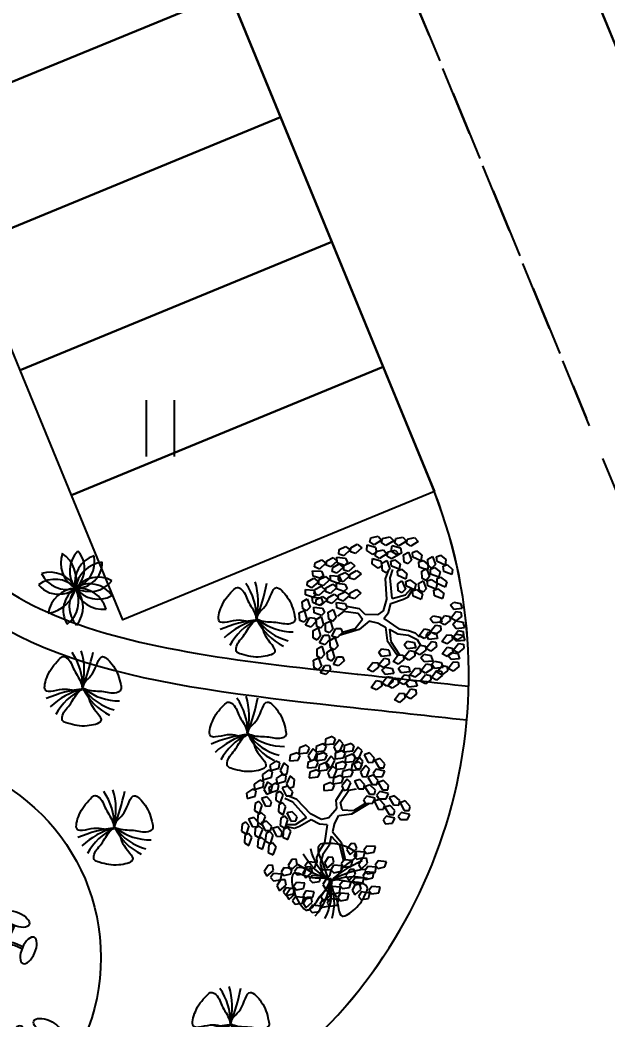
# Model space of a CAD drawing. Extents: x -809667 to 586099, y 3084146 to 3634412.
# Drawn here: x 381945.67 to 381956.12, y 3085728.85 to 3085746.64 of the extents above; entities that cross this region are included whole.
import ezdxf

# ---------------------------------------------------------------- set-up
doc = ezdxf.new("R2010")
doc.units = 0
doc.header["$LTSCALE"] = 0.5
doc.header["$PDSIZE"] = 0.2
doc.linetypes.add('DASHED', pattern=[0.75, 0.5, -0.25])
doc.layers.get('0').update_dxf_attribs({"linetype": 'CONTINUOUS'})
doc.layers.get('Defpoints').update_dxf_attribs({"linetype": 'CONTINUOUS'})
for name, color, linetype in [('1', 7, 'CONTINUOUS'), ('dxt', 252, 'CONTINUOUS'), ('PUB_DIM', 3, 'CONTINUOUS'), ('乔木', 84, 'CONTINUOUS'), ('停车位', 6, 'CONTINUOUS'), ('器材', 1, 'CONTINUOUS'), ('树', 3, 'CONTINUOUS'), ('灌木', 3, 'CONTINUOUS'), ('绿化图层', 84, 'CONTINUOUS'), ('道路', 4, 'CONTINUOUS')]:
    doc.layers.add(name, color=color, linetype=linetype)
doc.styles.add('_TCH_DIM_T3', font='SIMPLEX', dxfattribs={"width": 0.705882, "bigfont": 'GBCBIG'})
doc.dimstyles.new('_TCH_ARCH&&1', dxfattribs={"dimtxt": 1.4875, "dimasz": 0.5, "dimexe": 1.25, "dimexo": 1.5, "dimgap": 0.63125, "dimtad": 1, "dimdec": 1, "dimzin": 0, "dimdsep": 46, "dimtxsty": '_TCH_DIM_T3', "dimblk": 'ARCHTICK', "dimcen": 0.09, "dimclrt": 7, "dimazin": 2, "dimtfac": 1, "dimtdec": 1, "dimtix": 1, "dimtmove": 2, "dimatfit": 3, "dimfxl": 0, "dimtolj": 1, "dimtzin": 0, "dimarcsym": 0})

# ---------------------------------------------------------------- blocks, each defined once
blk = doc.blocks.new('gc121')
at = {"color": 0}
for p, q in [((-0.5, -1), (-0.5, 1)), ((0.5, -1), (0.5, 1))]:
    blk.add_line(p, q, dxfattribs=at)
blk = doc.blocks.new('幌伞枫')
at = {"layer": '乔木', "color": 0}
for p, q in [((-677, 937), (-604, 995)), ((-604, 995), (-531, 966)), ((-531, 966), (-604, 870)), ((-531, 995), (-450, 1054)), ((-523, 937), (-531, 995)), ((-450, 1054), (-384, 1025)), ((-384, 1025), (-450, 929)), ((-9, 966), (27, 1054)), ((20, 915), (-9, 966)), ((27, 1054), (101, 1061)), ((101, 1061), (86, 944)), ((123, 966), (145, 1032)), ((196, 878), (123, 966)), ((145, 1032), (203, 1025)), ((203, 1025), (247, 937)), ((247, 937), (284, 1025)), ((284, 1025), (365, 1032)), ((365, 1032), (350, 915)), ((380, 937), (409, 1003)), ((409, 1003), (468, 995)), ((424, 900), (460, 988)), ((460, 988), (534, 995)), ((468, 995), (504, 900)), ((534, 995), (519, 878)), ((556, 900), (578, 966)), ((578, 966), (636, 959)), ((636, 959), (681, 870)), ((-685, 826), (-567, 841)), ((-663, 753), (-685, 826)), ((-670, 878), (-677, 937)), ((-604, 870), (-670, 878)), ((-567, 841), (-531, 782)), ((-531, 819), (-457, 878)), ((-450, 929), (-523, 937)), ((-457, 878), (-391, 848)), ((-391, 848), (-457, 746)), ((-384, 870), (-303, 937)), ((-377, 819), (-384, 870)), ((-237, 900), (-310, 804)), ((-303, 937), (-237, 900)), ((-237, 797), (-156, 863)), ((-156, 863), (-90, 826)), ((-90, 826), (-156, 731)), ((86, 944), (20, 915)), ((137, 804), (167, 870)), ((167, 870), (225, 863)), ((247, 937), (196, 878)), ((225, 863), (262, 775)), ((284, 885), (247, 937)), ((350, 915), (284, 885)), ((460, 848), (380, 937)), ((402, 775), (424, 841)), ((453, 848), (424, 900)), ((424, 841), (482, 834)), ((519, 878), (453, 848)), ((504, 900), (460, 848)), ((482, 834), (526, 746)), ((629, 812), (556, 900)), ((681, 870), (629, 812)), ((651, 775), (688, 863)), ((688, 863), (761, 870)), ((761, 870), (747, 753)), ((783, 775), (805, 841)), ((805, 841), (864, 834)), ((864, 834), (908, 746)), ((-810, 628), (-736, 687)), ((-736, 687), (-663, 658)), ((-567, 738), (-663, 753)), ((-663, 687), (-582, 746)), ((-655, 628), (-663, 687)), ((-582, 746), (-516, 716)), ((-516, 716), (-582, 614)), ((-531, 782), (-567, 738)), ((-545, 709), (-428, 724)), ((-523, 636), (-545, 709)), ((-523, 760), (-531, 819)), ((-457, 746), (-523, 760)), ((-428, 724), (-384, 665)), ((-384, 738), (-310, 804)), ((-377, 680), (-384, 738)), ((-310, 804), (-377, 819)), ((-310, 804), (-237, 768)), ((-237, 768), (-310, 672)), ((-230, 738), (-237, 797)), ((-156, 731), (-230, 738)), ((108, 650), (145, 738)), ((211, 716), (137, 804)), ((145, 738), (218, 746)), ((218, 746), (203, 628)), ((262, 775), (211, 716)), ((240, 650), (262, 716)), ((262, 716), (321, 709)), ((321, 709), (365, 621)), ((475, 687), (402, 775)), ((526, 746), (475, 687)), ((570, 738), (600, 804)), ((644, 650), (570, 738)), ((600, 804), (658, 797)), ((695, 709), (644, 650)), ((681, 724), (651, 775)), ((658, 797), (695, 709)), ((747, 753), (681, 724)), ((857, 687), (783, 775)), ((908, 746), (857, 687)), ((-993, 643), (-927, 680)), ((-993, 548), (-993, 643)), ((-942, 518), (-993, 548)), ((-890, 570), (-942, 518)), ((-927, 680), (-890, 570)), ((-802, 570), (-810, 628)), ((-736, 562), (-802, 570)), ((-663, 658), (-736, 562)), ((-582, 614), (-655, 628)), ((-421, 621), (-523, 636)), ((-384, 665), (-421, 621)), ((-391, 628), (-274, 643)), ((-369, 555), (-391, 628)), ((-310, 672), (-377, 680)), ((-274, 548), (-369, 555)), ((-296, 511), (-215, 577)), ((-274, 643), (-237, 592)), ((-237, 592), (-274, 548)), ((-215, 577), (-149, 540)), ((137, 599), (108, 650)), ((203, 628), (137, 599)), ((313, 562), (240, 650)), ((255, 489), (284, 555)), ((284, 555), (336, 548)), ((306, 540), (350, 636)), ((365, 621), (313, 562)), ((336, 548), (380, 459)), ((350, 636), (424, 636)), ((424, 636), (409, 518)), ((446, 548), (468, 606)), ((519, 452), (446, 548)), ((468, 606), (526, 599)), ((526, 599), (570, 511)), ((717, 525), (754, 614)), ((754, 614), (827, 621)), ((798, 614), (827, 680)), ((871, 525), (798, 614)), ((827, 621), (813, 503)), ((827, 680), (886, 672)), ((849, 525), (871, 592)), ((871, 592), (930, 584)), ((923, 584), (871, 525)), ((886, 672), (923, 584)), ((930, 584), (974, 496)), ((-1037, 489), (-971, 525)), ((-1037, 393), (-1037, 489)), ((-971, 525), (-934, 408)), ((-956, 320), (-898, 423)), ((-898, 423), (-824, 423)), ((-824, 423), (-810, 364)), ((-817, 518), (-699, 533)), ((-795, 445), (-817, 518)), ((-699, 430), (-795, 445)), ((-699, 533), (-663, 474)), ((-663, 474), (-699, 430)), ((-611, 371), (-531, 430)), ((-531, 430), (-465, 401)), ((-443, 452), (-369, 518)), ((-435, 393), (-443, 452)), ((-369, 518), (-296, 481)), ((-296, 481), (-369, 386)), ((-257, 346), (-327, 441)), ((-222, 377), (-311, 462)), ((-288, 452), (-296, 511)), ((-215, 445), (-288, 452)), ((-149, 540), (-215, 445)), ((328, 401), (255, 489)), ((343, 496), (306, 540)), ((380, 459), (328, 401)), ((336, 393), (344, 419)), ((409, 518), (343, 496)), ((460, 386), (490, 452)), ((490, 452), (541, 445)), ((570, 511), (519, 452)), ((541, 445), (585, 349)), ((592, 408), (629, 496)), ((629, 496), (710, 503)), ((710, 503), (695, 386)), ((747, 481), (717, 525)), ((725, 408), (754, 474)), ((813, 503), (747, 481)), ((754, 474), (813, 467)), ((813, 467), (849, 371)), ((923, 437), (849, 525)), ((864, 364), (893, 430)), ((893, 430), (952, 423)), ((974, 496), (923, 437)), ((952, 423), (989, 335)), ((-1081, 320), (-1015, 357)), ((-1081, 217), (-1081, 320)), ((-986, 364), (-1037, 393)), ((-1015, 357), (-978, 239)), ((-934, 408), (-986, 364)), ((-883, 291), (-956, 320)), ((-883, 349), (-817, 386)), ((-810, 364), (-883, 291)), ((-883, 247), (-883, 349)), ((-817, 386), (-780, 269)), ((-758, 313), (-685, 371)), ((-751, 254), (-758, 313)), ((-685, 371), (-619, 342)), ((-619, 342), (-685, 247)), ((-604, 313), (-611, 371)), ((-538, 305), (-604, 313)), ((-465, 401), (-538, 305)), ((-457, 342), (-332, 364)), ((-428, 276), (-457, 342)), ((-369, 386), (-435, 393)), ((-332, 261), (-428, 276)), ((-332, 364), (-296, 305)), ((-296, 305), (-332, 261)), ((-252, 158), (-257, 346)), ((-206, 307), (-222, 377)), ((-188, 124), (-206, 307)), ((174, 151), (225, 276)), ((225, 276), (277, 357)), ((277, 357), (336, 393)), ((291, 261), (372, 364)), ((365, 225), (402, 313)), ((372, 364), (468, 393)), ((402, 313), (482, 320)), ((534, 291), (460, 386)), ((482, 320), (468, 203)), ((497, 225), (526, 291)), ((526, 291), (585, 283)), ((585, 349), (534, 291)), ((585, 283), (622, 188)), ((629, 357), (592, 408)), ((695, 386), (629, 357)), ((798, 320), (725, 408)), ((747, 247), (769, 313)), ((769, 313), (827, 305)), ((849, 371), (798, 320)), ((827, 305), (871, 217)), ((937, 276), (864, 364)), ((989, 335), (937, 276)), ((-1125, 166), (-1059, 195)), ((-1125, 63), (-1125, 166)), ((-1030, 188), (-1081, 217)), ((-1059, 195), (-1022, 85)), ((-978, 239), (-1030, 188)), ((-927, 195), (-861, 225)), ((-927, 92), (-927, 195)), ((-832, 217), (-883, 247)), ((-861, 225), (-824, 114)), ((-780, 269), (-832, 217)), ((-773, 203), (-655, 217)), ((-751, 129), (-773, 203)), ((-685, 247), (-751, 254)), ((-655, 217), (-611, 158)), ((-611, 158), (-648, 114)), ((-531, 129), (-641, 203)), ((-531, 195), (-633, 254)), ((-252, 158), (-531, 195)), ((-9, -18), (174, 151)), ((240, 122), (291, 261)), ((402, 173), (365, 225)), ((468, 203), (402, 173)), ((570, 136), (497, 225)), ((622, 188), (570, 136)), ((673, 70), (710, 166)), ((710, 166), (783, 166)), ((820, 158), (747, 247)), ((783, 166), (769, 48)), ((805, 78), (827, 144)), ((871, 217), (820, 158)), ((827, 144), (886, 136)), ((879, 122), (923, 210)), ((923, 210), (996, 217)), ((996, 217), (981, 100)), ((1011, 122), (1040, 188)), ((1040, 188), (1099, 180)), ((1099, 180), (1143, 92)), ((-1074, 34), (-1125, 63)), ((-1022, 85), (-1074, 34)), ((-1044, -10), (-986, 92)), ((-986, 92), (-912, 92)), ((-898, 34), (-971, -32)), ((-876, 63), (-927, 92)), ((-912, 92), (-898, 34)), ((-824, 114), (-876, 63)), ((-846, 19), (-788, 122)), ((-773, -3), (-846, 19)), ((-788, 122), (-714, 122)), ((-699, 63), (-773, -3)), ((-648, 114), (-751, 129)), ((-714, 122), (-699, 63)), ((-259, 85), (-531, 129)), ((-112, 4), (-259, 85)), ((-76, 63), (-188, 124)), ((-76, -84), (-112, 4)), ((-9, -18), (-76, 63)), ((152, 26), (240, 122)), ((152, 26), (318, 4)), ((295, -42), (527, 53)), ((318, 4), (524, 78)), ((519, 63), (541, 129)), ((592, -25), (519, 63)), ((541, 129), (600, 122)), ((644, 34), (592, -25)), ((600, 122), (644, 34)), ((703, 26), (673, 70)), ((769, 48), (703, 26)), ((879, -18), (805, 78)), ((915, 78), (879, 122)), ((930, 41), (879, -18)), ((886, 136), (930, 41)), ((981, 100), (915, 78)), ((1092, 34), (1011, 122)), ((1033, -40), (1055, 26)), ((1055, 26), (1114, 19)), ((1143, 92), (1092, 34)), ((1114, 19), (1158, -69)), ((-1081, -142), (-1022, -91)), ((-971, -32), (-1044, -10)), ((-1022, -91), (-964, -194)), ((-76, -84), (-120, -253)), ((42, -98), (-20, -221)), ((-9, -18), (-9, -18)), ((-9, -18), (-9, -18)), ((-9, -18), (-9, -18)), ((-9, -18), (-9, -18)), ((-9, -18), (-9, -18)), ((-9, -18), (-9, -18)), ((-9, -18), (-9, -18)), ((-9, -18), (-9, -18)), ((-9, -18), (-9, -18)), ((-9, -18), (-9, -18)), ((-9, -18), (-9, -18)), ((-9, -18), (-9, -18)), ((-9, -18), (-9, -18)), ((-9, -18), (-9, -18)), ((-9, -18), (-9, -18)), ((-9, -18), (-9, -18)), ((-9, -18), (-9, -18)), ((-9, -18), (-9, -18)), ((-9, -18), (-9, -18)), ((-9, -18), (-9, -18)), ((-9, -18), (-9, -18)), ((-9, -18), (-9, -18)), ((-9, -18), (-9, -18)), ((-9, -18), (-9, -18)), ((-9, -18), (-9, -18)), ((-9, -18), (-9, -18)), ((-9, -18), (-9, -18)), ((-9, -18), (-9, -18)), ((-9, -18), (-9, -18)), ((-9, -18), (-9, -18)), ((-9, -18), (-9, -18)), ((-9, -18), (-9, -18)), ((-9, -18), (-9, -18)), ((-9, -18), (-9, -18)), ((-9, -18), (-9, -18)), ((-9, -18), (-9, -18)), ((-9, -18), (-9, -18)), ((-9, -18), (-9, -18)), ((-9, -18), (-9, -18)), ((-9, -18), (-9, -18)), ((42, -98), (109, -22)), ((109, -22), (295, -42)), ((387, -142), (424, -47)), ((424, -47), (504, -47)), ((504, -47), (490, -165)), ((519, -135), (548, -76)), ((592, -231), (519, -135)), ((548, -76), (607, -84)), ((607, -84), (644, -172)), ((644, -150), (681, -62)), ((681, -62), (754, -54)), ((754, -54), (739, -172)), ((776, -150), (805, -84)), ((805, -84), (857, -91)), ((820, -84), (849, -18)), ((893, -172), (820, -84)), ((849, -18), (908, -25)), ((857, -91), (901, -187)), ((945, -120), (893, -172)), ((908, -25), (945, -120)), ((1106, -128), (1033, -40)), ((1158, -69), (1106, -128)), ((-1089, -304), (-1030, -253)), ((-1052, -238), (-1081, -142)), ((-1000, -253), (-1052, -238)), ((-1030, -253), (-971, -355)), ((-964, -194), (-1000, -253)), ((-861, -282), (-802, -238)), ((-802, -238), (-744, -341)), ((-736, -231), (-677, -179)), ((-707, -326), (-736, -231)), ((-677, -179), (-619, -289)), ((-479, -289), (-421, -245)), ((-421, -245), (-362, -348)), ((-120, -253), (-215, -311)), ((-20, -221), (62, -380)), ((424, -187), (387, -142)), ((490, -165), (424, -187)), ((541, -297), (563, -231)), ((563, -231), (622, -238)), ((644, -172), (592, -231)), ((622, -238), (666, -333)), ((673, -201), (644, -150)), ((739, -172), (673, -201)), ((849, -238), (776, -150)), ((791, -311), (820, -245)), ((820, -245), (879, -253)), ((901, -187), (849, -238)), ((879, -253), (915, -341)), ((-1067, -399), (-1089, -304)), ((-1008, -414), (-1067, -399)), ((-971, -355), (-1008, -414)), ((-971, -451), (-934, -341)), ((-934, -341), (-868, -326)), ((-839, -377), (-898, -465)), ((-876, -443), (-817, -399)), ((-868, -326), (-839, -377)), ((-839, -385), (-861, -282)), ((-780, -399), (-839, -385)), ((-817, -399), (-758, -502)), ((-744, -341), (-780, -399)), ((-744, -392), (-685, -341)), ((-722, -487), (-744, -392)), ((-655, -348), (-707, -326)), ((-685, -341), (-626, -443)), ((-619, -289), (-655, -348)), ((-487, -451), (-428, -399)), ((-457, -385), (-479, -289)), ((-399, -407), (-457, -385)), ((-428, -399), (-369, -510)), ((-362, -348), (-399, -407)), ((-215, -311), (-285, -477)), ((-156, -341), (-230, -532)), ((-61, -304), (-156, -341)), ((-61, -304), (38, -431)), ((62, -380), (79, -664)), ((614, -392), (541, -297)), ((666, -333), (614, -392)), ((871, -399), (791, -311)), ((915, -341), (871, -399)), ((-978, -502), (-920, -458)), ((-956, -598), (-978, -502)), ((-898, -465), (-971, -451)), ((-920, -458), (-861, -561)), ((-846, -539), (-876, -443)), ((-795, -561), (-846, -539)), ((-758, -502), (-795, -561)), ((-751, -598), (-714, -480)), ((-663, -502), (-722, -487)), ((-714, -480), (-648, -465)), ((-626, -524), (-677, -605)), ((-626, -443), (-663, -502)), ((-648, -465), (-626, -524)), ((-626, -539), (-589, -429)), ((-553, -554), (-626, -539)), ((-626, -590), (-567, -546)), ((-589, -429), (-523, -414)), ((-567, -546), (-509, -649)), ((-494, -465), (-553, -554)), ((-523, -414), (-494, -465)), ((-465, -546), (-487, -451)), ((-413, -568), (-465, -546)), ((-369, -510), (-413, -568)), ((-369, -598), (-332, -487)), ((-332, -487), (-266, -473)), ((-244, -524), (-296, -612)), ((-266, -473), (-244, -524)), ((-230, -532), (-186, -627)), ((38, -431), (49, -612)), ((-986, -664), (-927, -620)), ((-964, -759), (-986, -664)), ((-898, -620), (-956, -598)), ((-927, -620), (-868, -722)), ((-861, -561), (-898, -620)), ((-677, -605), (-751, -598)), ((-751, -664), (-692, -620)), ((-729, -759), (-751, -664)), ((-692, -620), (-633, -722)), ((-597, -693), (-626, -590)), ((-509, -649), (-545, -708)), ((-487, -605), (-428, -554)), ((-457, -700), (-487, -605)), ((-428, -554), (-369, -664)), ((-369, -664), (-406, -722)), ((-296, -612), (-369, -598)), ((-288, -664), (-171, -649)), ((-266, -737), (-288, -664)), ((-171, -649), (-127, -708)), ((-24, -686), (-9, -620)), ((-9, -620), (49, -612)), ((49, -612), (101, -700)), ((372, -686), (431, -678)), ((431, -678), (482, -766)), ((-912, -781), (-964, -759)), ((-868, -722), (-912, -781)), ((-868, -818), (-832, -700)), ((-795, -825), (-868, -818)), ((-832, -700), (-766, -686)), ((-744, -744), (-795, -825)), ((-766, -686), (-744, -744)), ((-766, -825), (-699, -774)), ((-670, -781), (-729, -759)), ((-699, -774), (-641, -884)), ((-633, -722), (-670, -781)), ((-633, -752), (-575, -708)), ((-611, -847), (-633, -752)), ((-545, -708), (-597, -693)), ((-575, -708), (-516, -810)), ((-516, -810), (-553, -869)), ((-516, -906), (-479, -788)), ((-494, -766), (-435, -715)), ((-472, -862), (-494, -766)), ((-479, -788), (-413, -781)), ((-406, -722), (-457, -700)), ((-435, -715), (-377, -818)), ((-413, -781), (-384, -832)), ((-377, -818), (-413, -877)), ((-377, -913), (-340, -803)), ((-340, -803), (-274, -788)), ((-274, -788), (-244, -840)), ((-171, -752), (-266, -737)), ((-127, -708), (-171, -752)), ((-142, -737), (-24, -730)), ((-127, -810), (-142, -737)), ((-24, -832), (-127, -810)), ((64, -766), (-24, -686)), ((-24, -730), (13, -788)), ((13, -788), (-24, -832)), ((27, -869), (42, -803)), ((42, -803), (101, -803)), ((101, -700), (64, -766)), ((93, -730), (218, -715)), ((115, -803), (93, -730)), ((101, -803), (159, -884)), ((218, -818), (115, -803)), ((218, -715), (255, -774)), ((255, -774), (218, -818)), ((240, -803), (358, -796)), ((262, -877), (240, -803)), ((358, -752), (372, -686)), ((446, -832), (358, -752)), ((358, -796), (394, -847)), ((482, -766), (446, -832)), ((-736, -921), (-766, -825)), ((-685, -935), (-736, -921)), ((-641, -884), (-685, -935)), ((-641, -972), (-604, -862)), ((-553, -869), (-611, -847)), ((-604, -862), (-538, -847)), ((-516, -899), (-567, -987)), ((-538, -847), (-516, -899)), ((-443, -913), (-516, -906)), ((-413, -877), (-472, -862)), ((-384, -832), (-443, -913)), ((-303, -928), (-377, -913)), ((-244, -840), (-303, -928)), ((-252, -1001), (-230, -935)), ((-230, -847), (-112, -840)), ((-208, -921), (-230, -847)), ((-230, -935), (-178, -928)), ((-112, -935), (-208, -921)), ((-178, -928), (-120, -1016)), ((-112, -840), (-76, -891)), ((-76, -891), (-112, -935)), ((-90, -921), (27, -913)), ((-68, -994), (-90, -921)), ((115, -950), (27, -869)), ((27, -913), (71, -972)), ((159, -884), (115, -950)), ((167, -928), (284, -921)), ((189, -1001), (167, -928)), ((358, -891), (262, -877)), ((284, -921), (328, -979)), ((394, -847), (358, -891)), ((431, -950), (446, -884)), ((519, -1031), (431, -950)), ((446, -884), (504, -884)), ((504, -884), (556, -965)), ((-567, -987), (-641, -972)), ((-509, -979), (-391, -965)), ((-487, -1053), (-509, -979)), ((-391, -1067), (-487, -1053)), ((-391, -965), (-354, -1023)), ((-354, -1023), (-391, -1067)), ((-362, -1053), (-244, -1045)), ((-347, -1126), (-362, -1053)), ((-164, -1082), (-252, -1001)), ((-244, -1045), (-208, -1097)), ((-120, -1016), (-164, -1082)), ((27, -1016), (-68, -994)), ((71, -972), (27, -1016)), ((284, -1023), (189, -1001)), ((328, -979), (284, -1023)), ((313, -1009), (431, -994)), ((328, -1082), (313, -1009)), ((431, -1097), (328, -1082)), ((431, -994), (468, -1053)), ((468, -1053), (431, -1097)), ((556, -965), (519, -1031)), ((-244, -1141), (-347, -1126)), ((-208, -1097), (-244, -1141))]:
    blk.add_line(p, q, dxfattribs=at)
blk = doc.blocks.new('A$C42CC5923')
at = {"layer": '器材', "color": 0}
for p, q in [((319, 751), (407, 634)), ((351, 775), (439, 658)), ((751, 719), (634, 631)), ((775, 687), (658, 599)), ((263, 351), (360, 425)), ((287, 319), (386, 394)), ((687, 263), (612, 363)), ((719, 287), (645, 385))]:
    blk.add_line(p, q, dxfattribs=at)
for radius in [50, 25]:
    blk.add_circle((519, 519), radius, dxfattribs=at)
for centre, radius, start, end in [((279, 553), 152, 302.4629, 32.4629), ((281, 552), 190, 303.7495, 33.7495), ((757, 486), 190, 130.3037, 220.3037), ((758, 485), 152, 131.5902, 221.5902)]:
    blk.add_arc(centre, radius, start, end, dxfattribs=at)
for centre, major_axis in [((263, 858), (-203, -153)), ((774, 180), (203, 153))]:
    blk.add_ellipse(centre, major_axis=major_axis, ratio=0.467287, dxfattribs=at)
at = {"layer": '器材', "color": 0, "extrusion": (0, 0, -1)}
for centre, major_axis in [((857, 774), (153, -203)), ((180, 264), (-153, 203))]:
    blk.add_ellipse(centre, major_axis=major_axis, ratio=0.467287, dxfattribs=at)
blk = doc.blocks.new('白玉兰')
at = {"color": 0}
for centre, radius, start, end in [((-1261, 1665), 2054, 309.3934, 347.1655), ((-713, 1844), 1941, 291.8214, 332.6346), ((-478, 2077), 2115, 283.2993, 320.8528), ((-4729, -6984), 8429, 56.1879, 65.279), ((-559, -2135), 2214, 76.7033, 111.4018), ((-1148, -2037), 2310, 61.625, 95.1491), ((4371, -556), 4392, 172.1708, 190.6677), ((2827, 107), 2821, 182.2544, 209.8868), ((2146, 475), 2185, 193.3063, 228.4107)]:
    blk.add_arc(centre, radius, start, end, dxfattribs=at)
for points in [[(-33, 16), (-233, 73), (-342, 562), (-1254, 922), (-425, 1375), (-33, 1392), (376, 1386), (477, 1091), (236, 716), (185, 277), (29, 67), (-7, 18)], [(8, 31), (155, 177), (635, 34), (1395, 653), (1385, -291), (1209, -641), (1004, -995), (697, -939), (487, -546), (129, -287), (22, -49), (-3, 7)], [(36, -22), (99, -220), (-250, -580), (-51, -1540), (-885, -1095), (-1114, -777), (-1334, -432), (-1142, -186), (-697, -181), (-301, 17), (-41, 2), (21, -1)]]:
    blk.add_open_spline(points, degree=3, knots=[0, 0, 0, 0, 621.989778, 1340.944545, 1869.007736, 2592.427455, 2798.699245, 2915.827596, 3435.261502, 4029.77129, 4212.300518, 4212.300518, 4212.300518, 4212.300518], dxfattribs=at)
blk = doc.blocks.new('A$C46A015EA')
at = {"layer": '树', "color": 0, "linetype": 'Continuous'}
for centre, radius, start, end in [((1.328, 4.096), 1.969, 227.56436, 31.33046), ((0.798, 3.475), 1.995, 251.81629, 53.749), ((3.771, 4.188), 2.005, 153.43956, 313.58607), ((4.101, 3.626), 1.85, 126.16905, 303.0486), ((2.09, 4.411), 1.899, 199.3601, 10.49099), ((0.796, 2.582), 1.783, 359.79096, 92.47149), ((2.814, 4.682), 2.119, 188.63986, 263.62259), ((4.644, 2.796), 2.077, 109.31842, 262.8778), ((0.762, 1.899), 1.939, 297.02452, 103.84892), ((1.257, 1.36), 1.796, 310.77885, 134.4149), ((3.546, 0.815), 2.009, 38.87776, 198.68157), ((3.957, 1.204), 1.944, 51.98023, 218.25708), ((2.13, 0.326), 2.294, 10.26666, 147.15184)]:
    blk.add_arc(centre, radius, start, end, dxfattribs=at)
blk = doc.blocks.new('_ArchTick')
at = {"color": 0, "linetype": 'ByBlock', "const_width": 0.4}
blk.add_lwpolyline([(-0.5, -0.5), (0.5, 0.5)], dxfattribs=at)
blk = doc.blocks.new('*D93')
at = {"layer": 'Defpoints', "color": 0, "linetype": 'Continuous', "transparency": 16777216}
for p in [(381981.146, 3085734.625), (381981.931, 3085733.525), (381949.217, 3085710.162)]:
    blk.add_point(p, dxfattribs=at)
at = {"layer": 'PUB_DIM', "color": 0, "linetype": 'Continuous', "lineweight": -2, "transparency": 16777216}
for p, q in [((381981.059, 3085734.746), (381980.419, 3085735.642)), ((381948.432, 3085711.261), (381981.146, 3085734.625)), ((381948.345, 3085711.383), (381947.705, 3085712.279))]:
    blk.add_line(p, q, dxfattribs=at)
at = {"layer": 'PUB_DIM', "color": 0, "linetype": 'Continuous', "lineweight": -2, "transparency": 16777216, "xscale": 0.5, "yscale": 0.5, "zscale": 0.5}
for p, rotation in [((381981.146, 3085734.625), 35.532985640752), ((381948.432, 3085711.261), 215.532985640752)]:
    blk.add_blockref('_ArchTick', p, dxfattribs=dict(at, rotation=rotation))
at = {"layer": 'PUB_DIM', "color": 7, "linetype": 'Continuous', "transparency": 16777216, "insert": (381963.99, 3085724.062), "char_height": 1.4875, "attachment_point": 5, "rotation": 35.533, "style": '_TCH_DIM_T3'}
blk.add_mtext('\\A1;40.2', dxfattribs=at)

msp = doc.modelspace()

# ---------------------------------------------------------------- linework, layer by layer
at = {"layer": '停车位', "flags": 128}
for points in [[(381949.393, 3085747.132), (381943.844, 3085744.85), (381942.931, 3085747.07), (381948.481, 3085749.352)], [(381950.306, 3085744.913), (381944.757, 3085742.631), (381943.844, 3085744.85), (381949.393, 3085747.132)], [(381951.219, 3085742.693), (381945.67, 3085740.411), (381944.757, 3085742.631), (381950.306, 3085744.913)], [(381952.132, 3085740.473), (381946.583, 3085738.191), (381945.67, 3085740.411), (381951.219, 3085742.693)], [(381953.045, 3085738.254), (381947.496, 3085735.972), (381946.583, 3085738.191), (381952.132, 3085740.473)]]:
    msp.add_lwpolyline(points, close=True, dxfattribs=at)
at = {"layer": '道路', "linetype": 'Continuous'}
for p, q in [((381957.831, 3085742.39), (381954.709, 3085749.982)), ((381952.98, 3085738.41), (381949.16, 3085747.7))]:
    msp.add_line(p, q, dxfattribs=at)
at = {"layer": '道路', "color": 1, "linetype": 'DASHED', "ltscale": 5}
msp.add_line((381959.374, 3085730.751), (381951.934, 3085748.841), dxfattribs=at)
at = {"layer": '道路', "color": 1, "linetype": 'DASHED', "ltscale": 5, "flags": 128}
msp.add_lwpolyline([(381935.548, 3085788.686), (381955.755, 3085739.551)], dxfattribs=at)
at = {"layer": '道路', "linetype": 'Continuous', "flags": 128}
for points in [[(381935.03, 3085781.918, 0.393528), (381931.198, 3085783.343), (381913.643, 3085776.042, 0.428399), (381912.082, 3085771.988), (381934.241, 3085725.168, 0.467402), (381943.151, 3085722.852), (381949.887, 3085727.663, 0.348347), (381952.98, 3085738.41), (381935.348, 3085781.285)], [(381952.286, 3085775.127, 0.364137), (381948.131, 3085765.977), (381957.831, 3085742.39, 0.483298), (381966.867, 3085739.789), (381967.43, 3085740.129), (381959.711, 3085752.93), (381968.575, 3085758.275), (381976.563, 3085745.028), (381980.954, 3085747.173), (381967.291, 3085775.136, 0.392415), (381959.677, 3085778.075), (381952.286, 3085775.127)]]:
    msp.add_lwpolyline(points, format="xyb", dxfattribs=at)
for points in [[(381935.348, 3085781.285), (381951.07, 3085743.055)], [(381948.131, 3085765.977), (381957.831, 3085742.39)]]:
    msp.add_lwpolyline(points, dxfattribs=at)
at = {"layer": '道路', "linetype": 'Continuous'}
msp.add_circle((381943.508, 3085729.962), 3.6, dxfattribs=at)
msp.add_arc((381944.657, 3085734.987), 9, 305.533, 22.3554, dxfattribs=at)
for points, knots in [([(381935.816, 3085752.419), (381936.02, 3085750.476), (381936.376, 3085747.087), (381943.276, 3085745.521), (381941.837, 3085735.476), (381948.434, 3085734.757), (381951.607, 3085734.41), (381951.607, 3085734.41), (381951.607, 3085734.41), (381951.607, 3085734.41), (381952.278, 3085734.337), (381952.95, 3085734.264), (381953.622, 3085734.191)], [0, 0, 0, 0, 5.241042, 9.145642, 17.995634, 26.196498, 26.196498, 26.196498, 26.196498, 26.196498, 26.196498, 27.932578, 27.932578, 27.932578, 27.932578]), ([(381936.413, 3085752.481), (381936.444, 3085752.181), (381936.475, 3085751.884), (381936.579, 3085751.009), (381936.663, 3085750.45), (381936.88, 3085749.556), (381936.996, 3085749.2), (381937.292, 3085748.566), (381937.47, 3085748.291), (381937.817, 3085747.922), (381937.961, 3085747.8), (381938.301, 3085747.564), (381938.495, 3085747.451), (381939.115, 3085747.126), (381939.586, 3085746.923), (381940.337, 3085746.541), (381940.619, 3085746.384), (381941.103, 3085746.05), (381941.31, 3085745.88), (381941.676, 3085745.508), (381941.838, 3085745.307), (381942.401, 3085744.484), (381942.668, 3085743.788), (381943.071, 3085742.352), (381943.206, 3085741.609), (381943.474, 3085740.17), (381943.607, 3085739.474), (381943.898, 3085738.498), (381944.024, 3085738.164), (381944.343, 3085737.536), (381944.542, 3085737.26), (381945.035, 3085736.765), (381945.324, 3085736.549), (381946.291, 3085735.997), (381947.082, 3085735.734), (381948.854, 3085735.343), (381949.833, 3085735.213), (381951.116, 3085735.068), (381951.393, 3085735.037), (381951.672, 3085735.007), (381951.676, 3085735.006), (381951.68, 3085735.006), (381951.684, 3085735.006), (381952.341, 3085734.934), (381952.998, 3085734.862), (381953.655, 3085734.79)], [0, 0, 0, 0, 0.809904, 0.809904, 2.429711, 2.429711, 3.66837, 3.66837, 4.926642, 4.926642, 5.673722, 5.673722, 6.420801, 6.420801, 7.887995, 7.887995, 8.767827, 8.767827, 9.468061, 9.468061, 10.168296, 10.168296, 12.19742, 12.19742, 14.226544, 14.226544, 16.255668, 16.255668, 17.461197, 17.461197, 18.836307, 18.836307, 20.211417, 20.211417, 22.844117, 22.844117, 25.476818, 25.476818, 26.19649, 26.19649, 26.19649, 26.207121, 26.207121, 26.207121, 27.904975, 27.904975, 27.904975, 27.904975])]:
    msp.add_open_spline(points, degree=3, knots=knots, dxfattribs=at)

# ---------------------------------------------------------------- block references
at = {"layer": '1', "xscale": 0.0009999999999999998, "yscale": 0.0009999999999999998, "zscale": 0.0009999999999999998, "rotation": 299.5357912648619}
for p in [(381944.723, 3085730.455), (381945.27, 3085728.538)]:
    msp.add_blockref('A$C42CC5923', p, dxfattribs=at)
at = {"layer": 'dxt', "color": 8, "linetype": 'Continuous', "xscale": 0.5, "yscale": 0.5}
msp.add_blockref('gc121', (381948.167, 3085739.376, 0.717), dxfattribs=at)
at = {"layer": '乔木'}
for p, xscale, yscale, zscale, rotation in [((381952.168, 3085735.987), 0.001300000000000001, 0.001300000000000001, 0.001300000000000001, 283.1089006423777), ((381951.124, 3085732.303), -0.0013, 0.0013, 0.0013, 124.6526560546043)]:
    msp.add_blockref('幌伞枫', p, dxfattribs=dict(at, xscale=xscale, yscale=yscale, zscale=zscale, rotation=rotation))
at = {"layer": '灌木', "color": 8, "xscale": 0.2560000000000001, "yscale": 0.2560000000000001, "zscale": 0.2560000000000001, "rotation": 268.002463306846}
msp.add_blockref('A$C46A015EA', (381946.021, 3085737.218), dxfattribs=at)
at = {"layer": '绿化图层', "color": 8, "linetype": 'Continuous', "zscale": 0.04880798235096967}
for p, xscale, yscale, rotation in [((381949.877, 3085735.975), 0.0004880798049271108, 0.0004880798049271108, 283.1089006423777), ((381946.781, 3085734.747), 0.0004880798049271109, 0.0004880798049271109, 283.1089006423777), ((381949.717, 3085733.938), 0.0004880798049271109, 0.0004880798049271109, 283.1089006423777), ((381947.345, 3085732.274), 0.0004880798049271109, 0.0004880798049271109, 283.1089006423777), ((381951.193, 3085731.331), -0.0004880798049271107, 0.0004880798049271107, 124.6526560546043), ((381949.414, 3085728.774), 0.0004880798049271109, 0.0004880798049271109, 283.1089006423777)]:
    msp.add_blockref('白玉兰', p, dxfattribs=dict(at, xscale=xscale, yscale=yscale, rotation=rotation))

# ---------------------------------------------------------------- dimensions: what is measured, and where the dimension line sits
at = {"layer": 'PUB_DIM', "linetype": 'Continuous'}
dim = msp.add_aligned_dim(p1=(381949.217, 3085710.162), p2=(381981.931, 3085733.525), distance=1.351, dimstyle='_TCH_ARCH&&1', dxfattribs=at)
dim.commit()
dim.dimension.update_dxf_attribs({"geometry": '*D93', "text_midpoint": (381963.99, 3085724.062)})

doc.saveas('drawing.dxf')
